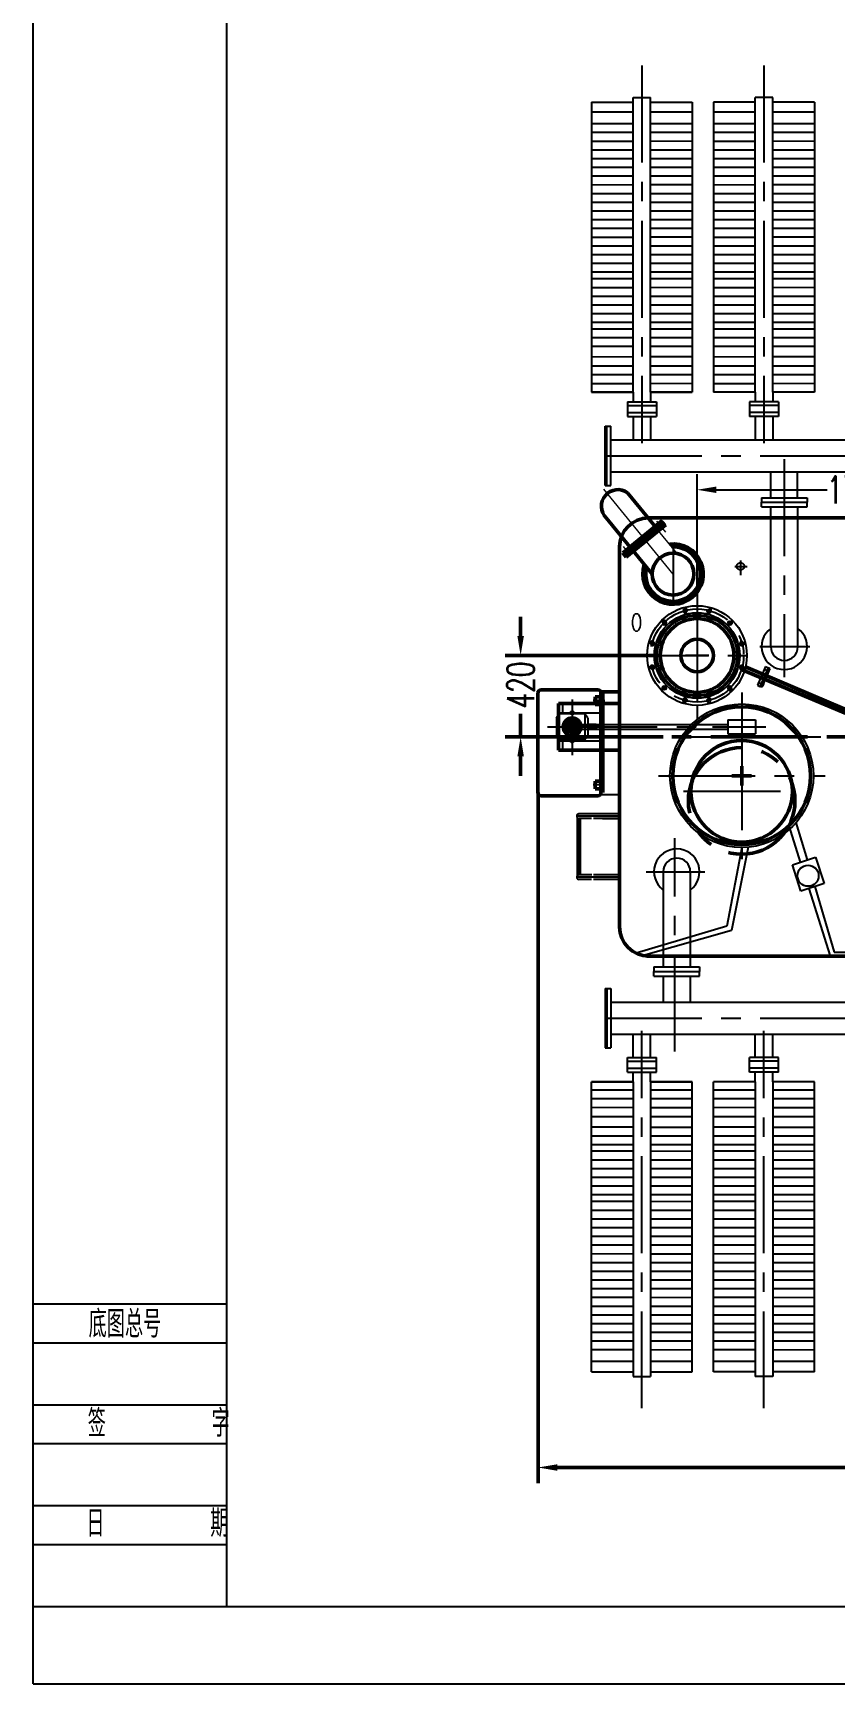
# Model space of a CAD drawing. Header units: inches. Extents: x -283 to 311, y 735 to 1155.
# Drawn here: x -283 to -179.5, y 734.5 to 947.4 of the extents above; entities that cross this region are included whole.
import ezdxf
from ezdxf.enums import TextEntityAlignment as Align

# ---------------------------------------------------------------- set-up
doc = ezdxf.new("R2010")
doc.units = ezdxf.units.IN
doc.header["$LTSCALE"] = 10
for name, pattern in [('ACAD_ISO02W100', [15, 12, -3]), ('CENTER', [2, 1.25, -0.25, 0.25, -0.25]), ('DASHED', [0.75, 0.5, -0.25]), ('DIVIDE', [1.25, 0.5, -0.25, 0, -0.25, 0, -0.25]), ('PHANTOM', [2.5, 1.25, -0.25, 0.25, -0.25, 0.25, -0.25])]:
    doc.linetypes.add(name, pattern=pattern)
for name, color, linetype, lineweight in [('0粗实线层', 7, 'Continuous', 50), ('2中心线层', 1, 'CENTER', 25), ('5文字层', 6, 'Continuous', 25), ('6标注层', 3, 'Continuous', 25), ('tablist', 3, 'Continuous', 25)]:
    doc.layers.add(name, color=color, linetype=linetype, lineweight=lineweight)
for name, color, linetype in [('3', 6, 'PHANTOM'), ('3中心线层', 1, 'CENTER'), ('4', 2, 'Continuous'), ('4虚线层', 6, 'DASHED'), ('5', 3, 'Continuous'), ('6', 4, 'DIVIDE'), ('图框层', 7, 'Continuous')]:
    doc.layers.add(name, color=color, linetype=linetype)
doc.styles.add('PC_TEXTSTYLE', font='txt.shx', dxfattribs={"width": 0.67, "bigfont": 'hztxt.shx'})
doc.styles.get("Standard").update_dxf_attribs({"font": 'txt.shx', "width": 0.67, "bigfont": 'hztxt.shx'})
doc.styles.add('TH_GBDIM', font='txt.shx', dxfattribs={"width": 0.67, "bigfont": 'hztxt.shx'})
doc.dimstyles.new('TH_GBDIM', dxfattribs={"dimtxt": 3.5, "dimasz": 2.5, "dimexe": 2, "dimexo": 0, "dimgap": 1.5, "dimtad": 0, "dimdec": 1, "dimlfac": 40, "dimdsep": 46, "dimtxsty": 'TH_GBDIM', "dimcen": 2.5, "dimclrd": 3, "dimclre": 3, "dimclrt": 6, "dimadec": 0, "dimazin": 2, "dimtfac": 0.714286, "dimtdec": 1, "dimtmove": 0, "dimatfit": 3, "dimfxl": 0, "dimtzin": 0, "dimlwd": -1, "dimlwe": -1, "dimarcsym": 0})

# ---------------------------------------------------------------- blocks, each defined once
blk = doc.blocks.new('*D44')
at = {"layer": '0粗实线层', "color": 3}
for p, q in [((-220.05, 869.61), (-220.05, 872.11)), ((-202.04, 867.11), (-222.05, 867.11)), ((-220.05, 867.11), (-220.05, 867.04)), ((-220.05, 856.61), (-220.05, 859.58)), ((-201.66, 856.61), (-222.05, 856.61)), ((-220.05, 854.11), (-220.05, 851.61))]:
    blk.add_line(p, q, dxfattribs=at)
for points in [[(-220.47, 869.61), (-219.63, 869.61), (-220.05, 867.11)], [(-220.47, 854.11), (-219.63, 854.11), (-220.05, 856.61)]]:
    blk.add_solid(points, dxfattribs=at)
at = {"layer": 'Defpoints', "color": 0}
for p in [(-220.05, 867.11), (-202.04, 867.11), (-201.66, 856.61)]:
    blk.add_point(p, dxfattribs=at)
at = {"layer": '0粗实线层', "color": 6, "insert": (-220.05, 863.31), "char_height": 3.5, "attachment_point": 5, "rotation": 90, "style": 'TH_GBDIM'}
blk.add_mtext('420', dxfattribs=at)
blk = doc.blocks.new('*D57')
at = {"color": 3}
for p, q in [((-197.29, 875.77), (-197.29, 890.48)), ((-154.53, 879.8), (-154.53, 890.48)), ((-194.79, 888.48), (-180.49, 888.48)), ((-157.03, 888.48), (-172.57, 888.48))]:
    blk.add_line(p, q, dxfattribs=at)
for points in [[(-194.79, 888.9), (-194.79, 888.06), (-197.29, 888.48)], [(-157.03, 888.9), (-157.03, 888.06), (-154.53, 888.48)]]:
    blk.add_solid(points, dxfattribs=at)
at = {"layer": 'Defpoints', "color": 0}
for p in [(-154.53, 888.48), (-154.53, 879.8), (-197.29, 875.77)]:
    blk.add_point(p, dxfattribs=at)
at = {"color": 6, "insert": (-176.53, 888.48), "char_height": 3.5, "attachment_point": 5, "style": 'TH_GBDIM'}
blk.add_mtext('1710', dxfattribs=at)
blk = doc.blocks.new('*D103')
at = {"layer": '0粗实线层', "color": 3}
for p, q in [((-217.81, 849.44), (-217.81, 760.42)), ((-39.79, 800.36), (-39.79, 760.42)), ((-215.31, 762.42), (-133, 762.42)), ((-42.29, 762.42), (-124.6, 762.42))]:
    blk.add_line(p, q, dxfattribs=at)
for points in [[(-215.31, 762.84), (-215.31, 762), (-217.81, 762.42)], [(-42.29, 762.84), (-42.29, 762), (-39.79, 762.42)]]:
    blk.add_solid(points, dxfattribs=at)
at = {"layer": 'Defpoints', "color": 0}
for p in [(-217.81, 849.44), (-39.79, 800.36), (-39.79, 762.42)]:
    blk.add_point(p, dxfattribs=at)
at = {"layer": '0粗实线层', "color": 6, "insert": (-128.8, 762.42), "char_height": 3.5, "attachment_point": 5, "style": 'TH_GBDIM'}
blk.add_mtext('7130{}{}', dxfattribs=at)
blk = doc.blocks.new('PC_FJL_BLOCK')
at = {"layer": 'tablist'}
for p, q in [((-25, 39), (0, 39)), ((-25, 34), (0, 34)), ((-25, 26), (0, 26)), ((-25, 21), (0, 21)), ((-25, 13), (0, 13)), ((-25, 8), (0, 8)), ((-25, 0), (0, 0))]:
    blk.add_line(p, q, dxfattribs=at)
at = {"layer": '5文字层', "style": 'PC_TEXTSTYLE', "width": 0.67}
for s, p in [('底图总号', (-17.83, 34.66)), ('签      字', (-17.94, 21.86)), ('日      期', (-18.12, 8.96))]:
    blk.add_text(s, height=3.5, dxfattribs=at).set_placement(p)
at = {"layer": '5文字层', "style": 'PC_TEXTSTYLE', "flags": 8}
for tag, width, p, p2 in [('底图总号', 1.404844, (-23.73, 28.21), (-2.1, 28.06)), ('签字', 2.901308, (-23.73, 15.21), (-2.1, 15.06)), ('日期', 2.839578, (-23.73, 2.21), (-2.1, 2.06))]:
    blk.add_attdef(tag, text='', height=3.5, rotation=359.6134, dxfattribs=dict(at, width=width)).set_placement(p, p2, align=Align.FIT)

msp = doc.modelspace()

# ---------------------------------------------------------------- linework, layer by layer
for p, q in [((-205.5356, 939.0533), (-203.2856, 939.0533)), ((-205.5356, 901.0758), (-205.5356, 939.0533)), ((-203.2856, 901.0758), (-203.2856, 939.0533)), ((-187.5356, 939.0533), (-189.7856, 939.0533)), ((-189.7856, 901.0758), (-189.7856, 939.0533)), ((-187.5356, 901.0758), (-187.5356, 939.0533)), ((-210.9106, 938.4765), (-210.9106, 901.0758)), ((-210.9106, 938.4765), (-205.5356, 938.4765)), ((-210.9106, 937.149), (-210.9106, 901.0758)), ((-205.5356, 937.149), (-210.9106, 937.149)), ((-205.5356, 901.0758), (-205.5356, 937.7258)), ((-203.2856, 938.4765), (-197.9106, 938.4765)), ((-203.2856, 901.0758), (-203.2856, 937.7258)), ((-197.9106, 937.149), (-203.2856, 937.149)), ((-197.9106, 938.4765), (-197.9106, 901.0758)), ((-197.9106, 937.149), (-197.9106, 901.0758)), ((-195.1606, 938.4765), (-195.1606, 901.0758)), ((-189.7856, 938.4765), (-195.1606, 938.4765)), ((-195.1606, 937.149), (-195.1606, 901.0758)), ((-189.7856, 937.149), (-195.1606, 937.149)), ((-189.7856, 901.0758), (-189.7856, 937.7258)), ((-182.1606, 938.4765), (-187.5356, 938.4765)), ((-187.5356, 901.0758), (-187.5356, 937.7258)), ((-182.1606, 937.149), (-187.5356, 937.149)), ((-182.1606, 938.4765), (-182.1606, 901.0758)), ((-182.1606, 937.149), (-182.1606, 901.0758)), ((-205.5347, 935.6521), (-210.9097, 935.649)), ((-205.5341, 934.5271), (-210.9091, 934.524)), ((-205.5341, 934.5271), (-210.9091, 934.524)), ((-197.9106, 935.6565), (-203.2847, 935.6534)), ((-197.9106, 934.5315), (-203.2841, 934.5284)), ((-197.9106, 934.5315), (-203.2841, 934.5284)), ((-189.7847, 935.6521), (-195.1597, 935.649)), ((-189.7841, 934.5271), (-195.1591, 934.524)), ((-189.7841, 934.5271), (-195.1591, 934.524)), ((-182.1606, 935.6565), (-187.5347, 935.6534)), ((-182.1606, 934.5315), (-187.5341, 934.5284)), ((-182.1606, 934.5315), (-187.5341, 934.5284)), ((-205.5334, 933.4021), (-210.9084, 933.399)), ((-205.5334, 933.4021), (-210.9084, 933.399)), ((-197.9106, 933.4065), (-203.2834, 933.4034)), ((-197.9106, 933.4065), (-203.2834, 933.4034)), ((-189.7834, 933.4021), (-195.1584, 933.399)), ((-189.7834, 933.4021), (-195.1584, 933.399)), ((-182.1606, 933.4065), (-187.5334, 933.4034)), ((-182.1606, 933.4065), (-187.5334, 933.4034)), ((-205.5328, 932.2771), (-210.9078, 932.274)), ((-205.5328, 932.2771), (-210.9078, 932.274)), ((-205.5321, 931.1521), (-210.9071, 931.149)), ((-205.5321, 931.1521), (-210.9071, 931.149)), ((-197.9106, 932.2815), (-203.2828, 932.2784)), ((-197.9106, 932.2815), (-203.2828, 932.2784)), ((-197.9106, 931.1565), (-203.2821, 931.1534)), ((-197.9106, 931.1565), (-203.2821, 931.1534)), ((-189.7828, 932.2771), (-195.1578, 932.274)), ((-189.7828, 932.2771), (-195.1578, 932.274)), ((-189.7821, 931.1521), (-195.1571, 931.149)), ((-189.7821, 931.1521), (-195.1571, 931.149)), ((-182.1606, 932.2815), (-187.5328, 932.2784)), ((-182.1606, 932.2815), (-187.5328, 932.2784)), ((-182.1606, 931.1565), (-187.5321, 931.1534)), ((-182.1606, 931.1565), (-187.5321, 931.1534)), ((-205.5315, 930.0271), (-210.9065, 930.024)), ((-205.5315, 930.0271), (-210.9065, 930.024)), ((-205.5308, 928.9021), (-210.9058, 928.899)), ((-205.5308, 928.9021), (-210.9058, 928.899)), ((-197.9106, 930.0315), (-203.2815, 930.0284)), ((-197.9106, 930.0315), (-203.2815, 930.0284)), ((-197.9106, 928.9065), (-203.2808, 928.9034)), ((-197.9106, 928.9065), (-203.2808, 928.9034)), ((-189.7815, 930.0271), (-195.1565, 930.024)), ((-189.7815, 930.0271), (-195.1565, 930.024)), ((-189.7808, 928.9021), (-195.1558, 928.899)), ((-189.7808, 928.9021), (-195.1558, 928.899)), ((-182.1606, 930.0315), (-187.5315, 930.0284)), ((-182.1606, 930.0315), (-187.5315, 930.0284)), ((-182.1606, 928.9065), (-187.5308, 928.9034)), ((-182.1606, 928.9065), (-187.5308, 928.9034)), ((-205.5302, 927.7771), (-210.9052, 927.774)), ((-205.5302, 927.7771), (-210.9052, 927.774)), ((-205.5295, 926.6521), (-210.9045, 926.649)), ((-197.9106, 927.7815), (-203.2802, 927.7784)), ((-197.9106, 927.7815), (-203.2802, 927.7784)), ((-197.9106, 926.6565), (-203.2795, 926.6534)), ((-189.7802, 927.7771), (-195.1552, 927.774)), ((-189.7802, 927.7771), (-195.1552, 927.774)), ((-189.7795, 926.6521), (-195.1545, 926.649)), ((-182.1606, 927.7815), (-187.5302, 927.7784)), ((-182.1606, 927.7815), (-187.5302, 927.7784)), ((-182.1606, 926.6565), (-187.5295, 926.6534)), ((-205.5288, 925.5271), (-210.9038, 925.524)), ((-205.5282, 924.4021), (-210.9032, 924.399)), ((-197.9106, 925.5315), (-203.2788, 925.5284)), ((-197.9106, 924.4065), (-203.2782, 924.4034)), ((-189.7788, 925.5271), (-195.1538, 925.524)), ((-189.7782, 924.4021), (-195.1532, 924.399)), ((-182.1606, 925.5315), (-187.5288, 925.5284)), ((-182.1606, 924.4065), (-187.5282, 924.4034)), ((-205.5275, 923.2771), (-210.9025, 923.274)), ((-205.5269, 922.1521), (-210.9019, 922.149)), ((-197.9106, 923.2815), (-203.2775, 923.2784)), ((-197.9106, 922.1565), (-203.2769, 922.1534)), ((-189.7775, 923.2771), (-195.1525, 923.274)), ((-189.7769, 922.1521), (-195.1519, 922.149)), ((-182.1606, 923.2815), (-187.5275, 923.2784)), ((-182.1606, 922.1565), (-187.5269, 922.1534)), ((-205.5262, 921.0271), (-210.9012, 921.024)), ((-205.5256, 919.9021), (-210.9006, 919.899)), ((-197.9106, 921.0315), (-203.2762, 921.0284)), ((-197.9106, 919.9065), (-203.2756, 919.9034)), ((-189.7762, 921.0271), (-195.1512, 921.024)), ((-189.7756, 919.9021), (-195.1506, 919.899)), ((-182.1606, 921.0315), (-187.5262, 921.0284)), ((-182.1606, 919.9065), (-187.5256, 919.9034)), ((-205.5249, 918.7771), (-210.8999, 918.774)), ((-205.5243, 917.6521), (-210.8993, 917.649)), ((-197.9106, 918.7815), (-203.2749, 918.7784)), ((-197.9106, 917.6565), (-203.2743, 917.6534)), ((-189.7749, 918.7771), (-195.1499, 918.774)), ((-189.7743, 917.6521), (-195.1493, 917.649)), ((-182.1606, 918.7815), (-187.5249, 918.7784)), ((-182.1606, 917.6565), (-187.5243, 917.6534)), ((-205.5236, 916.5271), (-210.8986, 916.524)), ((-205.5231, 915.66), (-210.8981, 915.6569)), ((-197.9106, 916.5315), (-203.2736, 916.5284)), ((-197.9106, 915.6644), (-203.2731, 915.6613)), ((-189.7736, 916.5271), (-195.1486, 916.524)), ((-189.7731, 915.66), (-195.1481, 915.6569)), ((-182.1606, 916.5315), (-187.5236, 916.5284)), ((-182.1606, 915.6644), (-187.5231, 915.6613)), ((-205.5225, 914.535), (-210.8974, 914.5319)), ((-205.5218, 913.41), (-210.8968, 913.4069)), ((-197.9106, 914.5394), (-203.2725, 914.5363)), ((-197.9106, 913.4144), (-203.2718, 913.4113)), ((-189.7725, 914.535), (-195.1474, 914.5319)), ((-189.7718, 913.41), (-195.1468, 913.4069)), ((-182.1606, 914.5394), (-187.5225, 914.5363)), ((-182.1606, 913.4144), (-187.5218, 913.4113)), ((-205.5211, 912.285), (-210.8961, 912.2819)), ((-205.5205, 911.16), (-210.8955, 911.1569)), ((-197.9106, 912.2894), (-203.2711, 912.2863)), ((-197.9106, 911.1644), (-203.2705, 911.1613)), ((-189.7711, 912.285), (-195.1461, 912.2819)), ((-189.7705, 911.16), (-195.1455, 911.1569)), ((-182.1606, 912.2894), (-187.5211, 912.2863)), ((-182.1606, 911.1644), (-187.5205, 911.1613)), ((-205.5198, 910.035), (-210.8948, 910.0319)), ((-205.5193, 909.1939), (-210.8943, 909.1907)), ((-197.9106, 910.0394), (-203.2698, 910.0363)), ((-197.9106, 909.1983), (-203.2693, 909.1952)), ((-189.7698, 910.035), (-195.1448, 910.0319)), ((-189.7693, 909.1939), (-195.1443, 909.1907)), ((-182.1606, 910.0394), (-187.5198, 910.0363)), ((-182.1606, 909.1983), (-187.5193, 909.1952)), ((-205.5187, 908.0689), (-210.8937, 908.0657)), ((-205.518, 906.9439), (-210.893, 906.9407)), ((-197.9106, 908.0733), (-203.2687, 908.0702)), ((-197.9106, 906.9483), (-203.268, 906.9452)), ((-189.7687, 908.0689), (-195.1437, 908.0657)), ((-189.768, 906.9439), (-195.143, 906.9407)), ((-182.1606, 908.0733), (-187.5187, 908.0702)), ((-182.1606, 906.9483), (-187.518, 906.9452)), ((-205.5173, 905.6014), (-210.8923, 905.5983)), ((-197.9106, 905.6058), (-203.2673, 905.6027)), ((-189.7673, 905.6014), (-195.1423, 905.5983)), ((-182.1606, 905.6058), (-187.5173, 905.6027)), ((-205.5166, 904.41), (-210.8916, 904.4069)), ((-205.5159, 903.285), (-210.8909, 903.2819)), ((-197.9106, 904.4144), (-203.2666, 904.4113)), ((-197.9106, 903.2894), (-203.2659, 903.2863)), ((-189.7666, 904.41), (-195.1416, 904.4069)), ((-189.7659, 903.285), (-195.1409, 903.2819)), ((-182.1606, 904.4144), (-187.5166, 904.4113)), ((-182.1606, 903.2894), (-187.5159, 903.2863)), ((-210.9106, 901.0758), (-205.5356, 901.0758)), ((-205.5356, 901.0758), (-210.9106, 901.0758)), ((-205.5356, 901.0758), (-210.9106, 901.0758)), ((-205.5153, 902.16), (-210.8903, 902.1569)), ((-205.5356, 901.0758), (-205.5356, 899.8258)), ((-203.2856, 901.0758), (-197.9106, 901.0758)), ((-203.2856, 901.0758), (-203.2856, 899.8258)), ((-197.9106, 901.0758), (-203.2856, 901.0758)), ((-197.9106, 901.0758), (-203.2856, 901.0758)), ((-197.9106, 902.1644), (-203.2653, 902.1613)), ((-189.7856, 901.0758), (-195.1606, 901.0758)), ((-189.7856, 901.0758), (-195.1606, 901.0758)), ((-189.7856, 901.0758), (-195.1606, 901.0758)), ((-189.7653, 902.16), (-195.1403, 902.1569)), ((-189.7856, 901.0758), (-189.7856, 899.8258)), ((-182.1606, 901.0758), (-187.5356, 901.0758)), ((-187.5356, 901.0758), (-187.5356, 899.8258)), ((-182.1606, 901.0758), (-187.5356, 901.0758)), ((-182.1606, 901.0758), (-187.5356, 901.0758)), ((-182.1606, 902.1644), (-187.5153, 902.1613)), ((-206.2856, 899.8258), (-202.5356, 899.8258)), ((-206.2856, 899.8258), (-206.2856, 897.9258)), ((-206.2856, 899.3258), (-202.5356, 899.3258)), ((-206.2856, 898.4258), (-202.5356, 898.4258)), ((-202.5356, 899.8258), (-202.5356, 897.9258)), ((-186.7856, 899.8258), (-190.5356, 899.8258)), ((-190.5356, 899.8258), (-190.5356, 897.9258)), ((-186.7856, 899.3258), (-190.5356, 899.3258)), ((-186.7856, 898.4258), (-190.5356, 898.4258)), ((-186.7856, 899.8258), (-186.7856, 897.9258)), ((-209.1606, 889.0508), (-209.1606, 896.6758)), ((-209.1606, 896.6758), (-208.4106, 896.6758)), ((-208.9106, 889.0508), (-208.9106, 896.6758)), ((-208.4106, 889.0508), (-208.4106, 896.6758)), ((-206.2856, 897.9258), (-202.5356, 897.9258)), ((-205.5356, 897.9258), (-205.5356, 894.9258)), ((-203.2856, 897.9258), (-203.2856, 894.9258)), ((-186.7856, 897.9258), (-190.5356, 897.9258)), ((-189.7856, 897.9258), (-189.7856, 894.9258)), ((-187.5356, 897.9258), (-187.5356, 894.9258)), ((-208.4106, 894.9258), (-64.7856, 894.9258)), ((-208.4106, 890.8008), (-64.7856, 890.8008)), ((-209.1606, 889.0508), (-208.4106, 889.0508)), ((-188.4448, 865.6796), (-189.5035, 863.2775)), ((-188.1245, 865.5384), (-189.1832, 863.1364)), ((-187.8958, 865.4376), (-188.9544, 863.0355)), ((-188.4448, 865.6796), (-188.1245, 865.5384)), ((-187.8958, 865.4376), (-188.1245, 865.5384)), ((-209.6921, 862.5501), (-209.6921, 849.1876)), ((-189.5035, 863.2775), (-189.1832, 863.1364)), ((-188.9544, 863.0355), (-189.1832, 863.1364)), ((-214.6608, 860.9126), (-207.2856, 860.9126)), ((-214.6608, 860.9126), (-214.6608, 859.575)), ((-215.4358, 859.0376), (-215.0733, 859.575)), ((-215.4358, 859.0376), (-215.4358, 856.7876)), ((-215.0733, 859.575), (-215.0733, 856.2501)), ((-215.0733, 859.575), (-215.0733, 856.2501)), ((-211.7483, 859.575), (-215.0733, 859.575)), ((-213.7094, 857.9126), (-213.8016, 857.9126)), ((-213.7094, 857.9126), (-213.8016, 857.9126)), ((-212.9844, 858.2251), (-213.7094, 858.2251)), ((-211.7483, 859.575), (-211.7483, 856.2501)), ((-211.3858, 859.0376), (-211.7483, 859.575)), ((-211.3858, 859.0376), (-211.3858, 856.7876)), ((-210.2859, 858.2251), (-211.3858, 858.2251)), ((-210.2859, 858.2251), (-210.2859, 857.6001)), ((-215.4358, 856.7876), (-215.0733, 856.2501)), ((-211.7483, 856.2501), (-215.0733, 856.2501)), ((-214.6608, 856.2501), (-214.6608, 854.9126)), ((-212.9844, 857.6001), (-213.7094, 857.6001)), ((-211.3858, 856.7876), (-211.7483, 856.2501)), ((-210.2859, 857.6001), (-211.3858, 857.6001)), ((-214.6608, 854.9126), (-207.2856, 854.9126)), ((-209.6921, 849.1876), (-207.2856, 849.1876)), ((-212.718, 838.7524), (-212.718, 846.1682)), ((-212.2244, 846.6824), (-212.5255, 846.6824)), ((-212.5255, 838.8245), (-212.5255, 846.0961)), ((-212.2244, 846.0961), (-212.5255, 846.0961)), ((-212.333, 838.8245), (-212.333, 846.0961)), ((-210.643, 846.6824), (-212.2244, 846.6824)), ((-210.9246, 846.0961), (-212.2244, 846.0961)), ((-207.2856, 846.6824), (-210.643, 846.6824)), ((-207.2856, 846.0961), (-210.643, 846.0961)), ((-209.4921, 846.097), (-207.2856, 846.097)), ((-185.461, 845.1432), (-183.9773, 840.4665)), ((-184.5315, 845.5715), (-183.1053, 840.7525)), ((-191.5358, 842.3633), (-193.4455, 832.2086)), ((-190.6992, 842.4012), (-192.8372, 831.6423)), ((-184.981, 840.1374), (-182.0072, 841.1125)), ((-182.0072, 841.1125), (-180.8909, 837.7081)), ((-212.2243, 838.8245), (-212.5255, 838.8245)), ((-210.8612, 838.8245), (-212.2243, 838.8245)), ((-207.2856, 838.8245), (-210.643, 838.8245)), ((-183.9019, 836.7208), (-184.981, 840.1374)), ((-212.2243, 838.2383), (-212.5255, 838.2383)), ((-210.8898, 838.2383), (-212.2243, 838.2383)), ((-207.2856, 838.2383), (-210.643, 838.2383)), ((-180.8909, 837.7081), (-183.9019, 836.7208)), ((-182.8939, 837.0513), (-180.1376, 828.3633)), ((-182.088, 837.3156), (-179.5849, 828.8582)), ((-193.4455, 832.2086), (-205.1677, 828.7371)), ((-192.8372, 831.6423), (-204.208, 828.4241)), ((-180.1376, 828.3633), (-64.7856, 828.3633)), ((-179.5849, 828.8582), (-64.7856, 828.8582)), ((-209.1606, 824.1758), (-209.1606, 816.5508)), ((-209.1606, 824.1758), (-208.4106, 824.1758)), ((-208.9106, 824.1758), (-208.9106, 816.5508)), ((-208.4106, 824.1758), (-208.4106, 816.5508)), ((-208.4106, 822.4258), (-64.7856, 822.4258)), ((-208.4106, 818.3008), (-64.7856, 818.3008)), ((-205.5356, 815.3008), (-205.5356, 818.3008)), ((-203.2856, 815.3008), (-203.2856, 818.3008)), ((-189.7856, 815.3008), (-189.7856, 818.3008)), ((-187.5356, 815.3008), (-187.5356, 818.3008)), ((-209.1606, 816.5508), (-208.4106, 816.5508)), ((-206.2856, 815.3008), (-202.5356, 815.3008)), ((-206.2856, 813.4008), (-206.2856, 815.3008)), ((-202.5356, 813.4008), (-202.5356, 815.3008)), ((-186.7856, 815.3008), (-190.5356, 815.3008)), ((-190.5356, 813.4008), (-190.5356, 815.3008)), ((-186.7856, 813.4008), (-186.7856, 815.3008)), ((-206.2856, 814.8008), (-202.5356, 814.8008)), ((-206.2856, 813.9008), (-202.5356, 813.9008)), ((-206.2856, 813.4008), (-202.5356, 813.4008)), ((-206.2856, 813.3987), (-202.5356, 813.3987)), ((-205.5356, 812.1508), (-205.5356, 813.4008)), ((-205.5356, 812.1487), (-205.5356, 813.3987)), ((-203.2856, 812.1508), (-203.2856, 813.4008)), ((-203.2856, 812.1487), (-203.2856, 813.3987)), ((-186.7856, 814.8008), (-190.5356, 814.8008)), ((-186.7856, 813.9008), (-190.5356, 813.9008)), ((-186.7856, 813.4008), (-190.5356, 813.4008)), ((-186.7856, 813.3987), (-190.5356, 813.3987)), ((-189.7856, 812.1508), (-189.7856, 813.4008)), ((-189.7856, 812.1487), (-189.7856, 813.3987)), ((-187.5356, 812.1508), (-187.5356, 813.4008)), ((-187.5356, 812.1487), (-187.5356, 813.3987)), ((-210.9106, 774.7501), (-210.9106, 812.1508)), ((-210.9106, 812.1508), (-205.5356, 812.1508)), ((-210.9106, 774.748), (-210.9106, 812.1487)), ((-210.9106, 812.1487), (-205.5356, 812.1487)), ((-205.5356, 812.1487), (-210.9106, 812.1487)), ((-210.9106, 776.0755), (-210.9106, 812.1487)), ((-205.5356, 812.1487), (-210.9106, 812.1487)), ((-205.5153, 811.0645), (-210.8903, 811.0676)), ((-205.5356, 812.1508), (-205.5356, 774.1733)), ((-205.5356, 812.1487), (-205.5356, 774.1712)), ((-205.5356, 812.1487), (-205.5356, 775.4987)), ((-203.2856, 812.1508), (-197.9106, 812.1508)), ((-203.2856, 812.1508), (-203.2856, 774.1733)), ((-203.2856, 812.1487), (-197.9106, 812.1487)), ((-203.2856, 812.1487), (-203.2856, 774.1712)), ((-197.9106, 812.1487), (-203.2856, 812.1487)), ((-197.9106, 812.1487), (-203.2856, 812.1487)), ((-203.2856, 812.1487), (-203.2856, 775.4987)), ((-197.9106, 811.0601), (-203.2653, 811.0632)), ((-197.9106, 774.7501), (-197.9106, 812.1508)), ((-197.9106, 774.748), (-197.9106, 812.1487)), ((-197.9106, 776.0755), (-197.9106, 812.1487)), ((-195.1606, 774.7501), (-195.1606, 812.1508)), ((-189.7856, 812.1508), (-195.1606, 812.1508)), ((-195.1606, 774.748), (-195.1606, 812.1487)), ((-189.7856, 812.1487), (-195.1606, 812.1487)), ((-189.7856, 812.1487), (-195.1606, 812.1487)), ((-195.1606, 776.0755), (-195.1606, 812.1487)), ((-189.7856, 812.1487), (-195.1606, 812.1487)), ((-189.7653, 811.0645), (-195.1403, 811.0676)), ((-189.7856, 812.1508), (-189.7856, 774.1733)), ((-189.7856, 812.1487), (-189.7856, 774.1712)), ((-189.7856, 812.1487), (-189.7856, 775.4987)), ((-182.1606, 812.1508), (-187.5356, 812.1508)), ((-187.5356, 812.1508), (-187.5356, 774.1733)), ((-182.1606, 812.1487), (-187.5356, 812.1487)), ((-187.5356, 812.1487), (-187.5356, 774.1712)), ((-182.1606, 812.1487), (-187.5356, 812.1487)), ((-182.1606, 812.1487), (-187.5356, 812.1487)), ((-187.5356, 812.1487), (-187.5356, 775.4987)), ((-182.1606, 811.0601), (-187.5153, 811.0632)), ((-182.1606, 774.7501), (-182.1606, 812.1508)), ((-182.1606, 774.748), (-182.1606, 812.1487)), ((-182.1606, 776.0755), (-182.1606, 812.1487)), ((-205.5159, 809.9395), (-210.8909, 809.9426)), ((-197.9106, 809.9351), (-203.2659, 809.9382)), ((-189.7659, 809.9395), (-195.1409, 809.9426)), ((-182.1606, 809.9351), (-187.5159, 809.9382)), ((-205.5173, 807.6231), (-210.8923, 807.6262)), ((-205.5166, 808.8145), (-210.8916, 808.8176)), ((-197.9106, 807.6187), (-203.2673, 807.6218)), ((-197.9106, 808.8101), (-203.2666, 808.8132)), ((-189.7673, 807.6231), (-195.1423, 807.6262)), ((-189.7666, 808.8145), (-195.1416, 808.8176)), ((-182.1606, 807.6187), (-187.5173, 807.6218)), ((-182.1606, 808.8101), (-187.5166, 808.8132)), ((-205.5187, 805.1556), (-210.8937, 805.1587)), ((-205.518, 806.2806), (-210.893, 806.2837)), ((-197.9106, 805.1512), (-203.2687, 805.1543)), ((-197.9106, 806.2762), (-203.268, 806.2793)), ((-189.7687, 805.1556), (-195.1437, 805.1587)), ((-189.768, 806.2806), (-195.143, 806.2837)), ((-182.1606, 805.1512), (-187.5187, 805.1543)), ((-182.1606, 806.2762), (-187.518, 806.2793)), ((-205.5198, 803.1895), (-210.8948, 803.1926)), ((-205.5193, 804.0306), (-210.8943, 804.0337)), ((-197.9106, 803.1851), (-203.2698, 803.1882)), ((-197.9106, 804.0262), (-203.2693, 804.0293)), ((-189.7698, 803.1895), (-195.1448, 803.1926)), ((-189.7693, 804.0306), (-195.1443, 804.0337)), ((-182.1606, 803.1851), (-187.5198, 803.1882)), ((-182.1606, 804.0262), (-187.5193, 804.0293)), ((-205.5211, 800.9395), (-210.8961, 800.9426)), ((-205.5205, 802.0645), (-210.8955, 802.0676)), ((-197.9106, 800.9351), (-203.2711, 800.9382)), ((-197.9106, 802.0601), (-203.2705, 802.0632)), ((-189.7711, 800.9395), (-195.1461, 800.9426)), ((-189.7705, 802.0645), (-195.1455, 802.0676)), ((-182.1606, 800.9351), (-187.5211, 800.9382)), ((-182.1606, 802.0601), (-187.5205, 802.0632)), ((-205.5225, 798.6895), (-210.8974, 798.6926)), ((-205.5218, 799.8145), (-210.8968, 799.8176)), ((-197.9106, 798.6851), (-203.2725, 798.6882)), ((-197.9106, 799.8101), (-203.2718, 799.8132)), ((-189.7725, 798.6895), (-195.1474, 798.6926)), ((-189.7718, 799.8145), (-195.1468, 799.8176)), ((-182.1606, 798.6851), (-187.5225, 798.6882)), ((-182.1606, 799.8101), (-187.5218, 799.8132)), ((-205.5236, 796.6974), (-210.8986, 796.7005)), ((-205.5231, 797.5645), (-210.8981, 797.5676)), ((-197.9106, 796.6929), (-203.2736, 796.6961)), ((-197.9106, 797.5601), (-203.2731, 797.5632)), ((-189.7736, 796.6974), (-195.1486, 796.7005)), ((-189.7731, 797.5645), (-195.1481, 797.5676)), ((-182.1606, 796.6929), (-187.5236, 796.6961)), ((-182.1606, 797.5601), (-187.5231, 797.5632)), ((-205.5249, 794.4474), (-210.8999, 794.4505)), ((-205.5243, 795.5724), (-210.8993, 795.5755)), ((-197.9106, 794.4429), (-203.2749, 794.4461)), ((-197.9106, 795.5679), (-203.2743, 795.5711)), ((-189.7749, 794.4474), (-195.1499, 794.4505)), ((-189.7743, 795.5724), (-195.1493, 795.5755)), ((-182.1606, 794.4429), (-187.5249, 794.4461)), ((-182.1606, 795.5679), (-187.5243, 795.5711)), ((-205.5262, 792.1974), (-210.9012, 792.2005)), ((-205.5256, 793.3224), (-210.9006, 793.3255)), ((-197.9106, 792.1929), (-203.2762, 792.1961)), ((-197.9106, 793.3179), (-203.2756, 793.3211)), ((-189.7762, 792.1974), (-195.1512, 792.2005)), ((-189.7756, 793.3224), (-195.1506, 793.3255)), ((-182.1606, 792.1929), (-187.5262, 792.1961)), ((-182.1606, 793.3179), (-187.5256, 793.3211)), ((-205.5275, 789.9474), (-210.9025, 789.9505)), ((-205.5269, 791.0724), (-210.9019, 791.0755)), ((-197.9106, 789.9429), (-203.2775, 789.9461)), ((-197.9106, 791.0679), (-203.2769, 791.0711)), ((-189.7775, 789.9474), (-195.1525, 789.9505)), ((-189.7769, 791.0724), (-195.1519, 791.0755)), ((-182.1606, 789.9429), (-187.5275, 789.9461)), ((-182.1606, 791.0679), (-187.5269, 791.0711)), ((-205.5288, 787.6974), (-210.9038, 787.7005)), ((-205.5282, 788.8224), (-210.9032, 788.8255)), ((-197.9106, 787.6929), (-203.2788, 787.6961)), ((-197.9106, 788.8179), (-203.2782, 788.8211)), ((-189.7788, 787.6974), (-195.1538, 787.7005)), ((-189.7782, 788.8224), (-195.1532, 788.8255)), ((-182.1606, 787.6929), (-187.5288, 787.6961)), ((-182.1606, 788.8179), (-187.5282, 788.8211)), ((-205.5295, 786.5724), (-210.9045, 786.5755)), ((-197.9106, 786.5679), (-203.2795, 786.5711)), ((-189.7795, 786.5724), (-195.1545, 786.5755)), ((-182.1606, 786.5679), (-187.5295, 786.5711)), ((-205.5308, 784.3224), (-210.9058, 784.3255)), ((-205.5308, 784.3224), (-210.9058, 784.3255)), ((-205.5302, 785.4474), (-210.9052, 785.4505)), ((-205.5302, 785.4474), (-210.9052, 785.4505)), ((-197.9106, 784.3179), (-203.2808, 784.3211)), ((-197.9106, 784.3179), (-203.2808, 784.3211)), ((-197.9106, 785.4429), (-203.2802, 785.4461)), ((-197.9106, 785.4429), (-203.2802, 785.4461)), ((-189.7808, 784.3224), (-195.1558, 784.3255)), ((-189.7808, 784.3224), (-195.1558, 784.3255)), ((-189.7802, 785.4474), (-195.1552, 785.4505)), ((-189.7802, 785.4474), (-195.1552, 785.4505)), ((-182.1606, 784.3179), (-187.5308, 784.3211)), ((-182.1606, 784.3179), (-187.5308, 784.3211)), ((-182.1606, 785.4429), (-187.5302, 785.4461)), ((-182.1606, 785.4429), (-187.5302, 785.4461)), ((-205.5321, 782.0724), (-210.9071, 782.0755)), ((-205.5321, 782.0724), (-210.9071, 782.0755)), ((-205.5315, 783.1974), (-210.9065, 783.2005)), ((-205.5315, 783.1974), (-210.9065, 783.2005)), ((-197.9106, 782.0679), (-203.2821, 782.0711)), ((-197.9106, 782.0679), (-203.2821, 782.0711)), ((-197.9106, 783.1929), (-203.2815, 783.1961)), ((-197.9106, 783.1929), (-203.2815, 783.1961)), ((-189.7821, 782.0724), (-195.1571, 782.0755)), ((-189.7821, 782.0724), (-195.1571, 782.0755)), ((-189.7815, 783.1974), (-195.1565, 783.2005)), ((-189.7815, 783.1974), (-195.1565, 783.2005)), ((-182.1606, 782.0679), (-187.5321, 782.0711)), ((-182.1606, 782.0679), (-187.5321, 782.0711)), ((-182.1606, 783.1929), (-187.5315, 783.1961)), ((-182.1606, 783.1929), (-187.5315, 783.1961)), ((-205.5334, 779.8224), (-210.9084, 779.8255)), ((-205.5334, 779.8224), (-210.9084, 779.8255)), ((-205.5328, 780.9474), (-210.9078, 780.9505)), ((-205.5328, 780.9474), (-210.9078, 780.9505)), ((-197.9106, 779.8179), (-203.2834, 779.8211)), ((-197.9106, 779.8179), (-203.2834, 779.8211)), ((-197.9106, 780.9429), (-203.2828, 780.9461)), ((-197.9106, 780.9429), (-203.2828, 780.9461)), ((-189.7834, 779.8224), (-195.1584, 779.8255)), ((-189.7834, 779.8224), (-195.1584, 779.8255)), ((-189.7828, 780.9474), (-195.1578, 780.9505)), ((-189.7828, 780.9474), (-195.1578, 780.9505)), ((-182.1606, 779.8179), (-187.5334, 779.8211)), ((-182.1606, 779.8179), (-187.5334, 779.8211)), ((-182.1606, 780.9429), (-187.5328, 780.9461)), ((-182.1606, 780.9429), (-187.5328, 780.9461)), ((-205.5347, 777.5724), (-210.9097, 777.5755)), ((-205.5341, 778.6974), (-210.9091, 778.7005)), ((-205.5341, 778.6974), (-210.9091, 778.7005)), ((-197.9106, 777.5679), (-203.2847, 777.5711)), ((-197.9106, 778.6929), (-203.2841, 778.6961)), ((-197.9106, 778.6929), (-203.2841, 778.6961)), ((-189.7847, 777.5724), (-195.1597, 777.5755)), ((-189.7841, 778.6974), (-195.1591, 778.7005)), ((-189.7841, 778.6974), (-195.1591, 778.7005)), ((-182.1606, 777.5679), (-187.5347, 777.5711)), ((-182.1606, 778.6929), (-187.5341, 778.6961)), ((-182.1606, 778.6929), (-187.5341, 778.6961)), ((-205.5356, 776.0755), (-210.9106, 776.0755)), ((-197.9106, 776.0755), (-203.2856, 776.0755)), ((-189.7856, 776.0755), (-195.1606, 776.0755)), ((-182.1606, 776.0755), (-187.5356, 776.0755)), ((-210.9106, 774.7501), (-205.5356, 774.7501)), ((-210.9106, 774.748), (-205.5356, 774.748)), ((-205.5356, 774.1733), (-203.2856, 774.1733)), ((-205.5356, 774.1712), (-203.2856, 774.1712)), ((-203.2856, 774.7501), (-197.9106, 774.7501)), ((-203.2856, 774.748), (-197.9106, 774.748)), ((-189.7856, 774.7501), (-195.1606, 774.7501)), ((-189.7856, 774.748), (-195.1606, 774.748)), ((-187.5356, 774.1733), (-189.7856, 774.1733)), ((-187.5356, 774.1712), (-189.7856, 774.1712)), ((-182.1606, 774.7501), (-187.5356, 774.7501)), ((-182.1606, 774.748), (-187.5356, 774.748))]:
    msp.add_line(p, q)
at = {"lineweight": 0}
for p, q in [((-201.3175, 883.967), (-201.5452, 884.2458)), ((-199.838, 880.2585), (-202.2469, 883.2079))]:
    msp.add_line(p, q, dxfattribs=at)
at = {"color": 0}
for p, q in [((-209.6921, 862.5501), (-207.2856, 862.5501)), ((-209.4921, 862.3501), (-207.2856, 862.3501)), ((-213.4108, 858.2251), (-193.3216, 858.2251)), ((-193.3216, 858.8028), (-193.3216, 857.0224)), ((-193.3216, 858.8028), (-189.7499, 858.8028)), ((-193.3216, 858.8028), (-193.3216, 857.0224)), ((-193.3216, 858.8028), (-189.7499, 858.8028)), ((-189.7499, 858.8028), (-189.7499, 857.0224)), ((-189.7499, 858.7403), (-189.7499, 857.0224)), ((-213.4108, 857.6001), (-193.3216, 857.6001)), ((-193.3216, 857.0224), (-189.7499, 857.0224)), ((-193.3216, 857.0224), (-189.7499, 857.0224))]:
    msp.add_line(p, q, dxfattribs=at)
at = {"color": 3}
for p, q in [((-214.6608, 857.9126), (-212.1608, 857.9126)), ((-214.2858, 857.9126), (-212.5358, 857.9126)), ((-213.4697, 857.9126), (-213.3797, 857.9126)), ((-213.4108, 856.6626), (-213.4108, 859.1626)), ((-213.4108, 857.0376), (-213.4108, 858.7876))]:
    msp.add_line(p, q, dxfattribs=at)
for centre, radius in [((-197.2856, 867.1133), 6.425), ((-198.8385, 872.9088), 0.2), ((-195.7327, 872.9088), 0.2), ((-197.2856, 867.1133), 5.125), ((-201.5282, 871.3559), 0.2), ((-193.043, 871.3559), 0.2), ((-203.0812, 868.6662), 0.2), ((-191.4901, 868.6662), 0.2), ((-203.0812, 865.5604), 0.2), ((-191.4901, 865.5604), 0.2), ((-201.5282, 862.8706), 0.2), ((-193.043, 862.8706), 0.2), ((-198.8385, 861.3177), 0.2), ((-195.7327, 861.3177), 0.2), ((-213.4108, 857.9126), 1), ((-213.4108, 859.7251), 0.225), ((-213.4108, 856.1001), 0.225), ((-182.9709, 838.7146), 1.3614)]:
    msp.add_circle(centre, radius)
at = {"ltscale": 10}
msp.add_circle((-191.5358, 851.6133), 9.25, dxfattribs=at)
for centre in [(-212.5255, 846.3893), (-212.5255, 838.5314)]:
    msp.add_arc(centre, 0.2931, 90, 270)
at = {"layer": '0粗实线层', "color": 0}
for p, q in [((-202.7023, 883.7656), (-206.2467, 888.1053)), ((-209.0091, 884.8481), (-205.9552, 881.1089)), ((-201.7729, 884.5246), (-206.8846, 880.3498)), ((-201.5452, 884.2458), (-206.6569, 880.071)), ((-206.4291, 879.7922), (-201.3175, 883.967)), ((-63.2856, 884.8633), (-203.7856, 884.8633)), ((-207.2856, 881.1133), (-207.2856, 844.3633)), ((-206.6569, 880.071), (-206.8846, 880.3498)), ((-206.4291, 879.7922), (-206.6569, 880.071)), ((-203.0908, 877.6018), (-205.4998, 880.5512)), ((-191.4605, 865.2778), (-172.345, 857.2383)), ((-207.2856, 832.1133), (-207.2856, 844.3633)), ((-63.2856, 828.3633), (-203.7856, 828.3633)), ((-203.5356, 828.3633), (-194.2856, 828.3633))]:
    msp.add_line(p, q, dxfattribs=at)
at = {"layer": '0粗实线层'}
for p, q in [((-191.024, 865.6735), (-171.2502, 857.2383)), ((-217.8108, 849.4376), (-217.8108, 862.2876)), ((-210.0858, 862.6876), (-217.4108, 862.6876)), ((-209.6858, 849.4376), (-209.6858, 862.2876)), ((-209.4608, 849.4376), (-209.4608, 862.2876)), ((-215.1608, 854.9126), (-215.1608, 860.9126)), ((-215.1608, 860.9126), (-207.2858, 860.9126)), ((-210.4358, 860.8001), (-210.4358, 861.8001)), ((-209.6858, 861.8001), (-210.4358, 861.8001)), ((-209.6858, 860.8001), (-210.4358, 860.8001)), ((-207.2858, 860.9126), (-207.2858, 854.9126)), ((-207.2858, 854.9126), (-215.1608, 854.9126)), ((-210.4358, 849.9251), (-210.4358, 850.9251)), ((-209.6858, 850.9251), (-210.4358, 850.9251)), ((-209.6858, 849.9251), (-210.4358, 849.9251)), ((-210.0858, 849.0376), (-217.4108, 849.0376))]:
    msp.add_line(p, q, dxfattribs=at)
at = {"layer": '0粗实线层', "color": 1, "linetype": 'CENTER'}
msp.add_line((-63.0358, 856.6133), (-203.5358, 856.6133), dxfattribs=at)
at = {"layer": '0粗实线层', "color": 3}
for p, q in [((-192.7858, 851.6133), (-190.2858, 851.6133)), ((-191.5358, 850.3633), (-191.5358, 852.8633))]:
    msp.add_line(p, q, dxfattribs=at)
at = {"layer": '0粗实线层', "color": 0}
for centre, radius in [((-200.3906, 877.6125), 2.6999), ((-197.2856, 867.1133), 2.0962)]:
    msp.add_circle(centre, radius, dxfattribs=at)
at = {"layer": '0粗实线层'}
for centre, radius in [((-197.2856, 867.1133), 4.75), ((-213.4108, 857.9126), 1.15), ((-213.4108, 857.9316), 0.625), ((-213.4108, 857.9126), 0.3125), ((-191.5358, 849.6126), 6.55)]:
    msp.add_circle(centre, radius, dxfattribs=at)
at = {"layer": '0粗实线层', "color": 1}
msp.add_circle((-191.5358, 851.6133), 8.875, dxfattribs=at)
at = {"layer": '0粗实线层', "color": 1, "linetype": 'CENTER'}
msp.add_circle((-191.5356, 848.3626), 6.875, dxfattribs=at)
at = {"layer": '0粗实线层', "color": 0}
for centre, radius, start, end in [((-207.4865, 886.3568), 2.1435, 54.66147, 224.737451), ((-203.5356, 881.1133), 3.75, 90, 180), ((-200.3906, 877.6125), 3.8999, 161.786932, 96.62898), ((-200.3906, 877.6125), 3.5249, 165.768626, 92.637135), ((-203.5356, 832.1133), 3.75, 180, 270)]:
    msp.add_arc(centre, radius, start, end, dxfattribs=at)
at = {"layer": '0粗实线层'}
for centre, start, end in [((-217.4108, 862.2876), 90, 180), ((-210.0858, 862.2876), 0, 90), ((-217.4108, 849.4376), 180, 270), ((-210.0858, 849.4376), 270, 0)]:
    msp.add_arc(centre, 0.4, start, end, dxfattribs=at)
at = {"layer": '2中心线层'}
for p, q in [((-204.4106, 943.1708), (-204.4106, 894.5016)), ((-188.6606, 943.1708), (-188.6606, 894.5016)), ((-209.1606, 892.8633), (-57.9106, 892.8633)), ((-200.3888, 881.3065), (-200.3931, 873.915)), ((-197.2856, 875.7736), (-197.2856, 858.7826)), ((-198.9325, 873.2597), (-198.7328, 872.5144)), ((-195.6387, 873.2597), (-195.8384, 872.5144)), ((-201.7851, 871.6128), (-201.2395, 871.0671)), ((-192.7861, 871.6128), (-193.3317, 871.0671)), ((-203.432, 868.7602), (-202.6867, 868.5605)), ((-191.1392, 868.7602), (-191.8845, 868.5605)), ((-203.432, 865.4663), (-202.6867, 865.6661)), ((-191.1392, 865.4663), (-191.8845, 865.6661)), ((-201.7851, 862.6138), (-201.2395, 863.1594)), ((-192.7861, 862.6138), (-193.3317, 863.1594)), ((-191.5358, 862.3633), (-191.5358, 840.8633)), ((-213.4108, 861.4565), (-213.4108, 854.2745)), ((-213.4108, 861.1001), (-213.4108, 854.7251)), ((-209.2756, 861.3001), (-210.7149, 861.3001)), ((-209.2616, 861.3001), (-210.701, 861.3001)), ((-210.4755, 861.3001), (-209.19, 861.3001)), ((-216.5983, 857.9126), (-210.2233, 857.9126)), ((-215.9473, 857.9126), (-212.5385, 857.9126)), ((-215.44, 857.9126), (-212.0311, 857.9126)), ((-215.1292, 859.7251), (-209.9197, 859.7251)), ((-215.0814, 857.9126), (-207.4355, 857.9126)), ((-215.0675, 857.9126), (-207.4216, 857.9126)), ((-214.9213, 857.9126), (-194.2309, 857.9126)), ((-209.6997, 857.9126), (-214.8046, 857.9126)), ((-209.6858, 857.9126), (-214.7907, 857.9126)), ((-213.4108, 859.2233), (-213.4108, 856.6781)), ((-213.4108, 859.2042), (-213.4108, 856.6591)), ((-213.4108, 856.8053), (-213.4108, 858.9702)), ((-195.3115, 857.9126), (-188.4069, 857.9126)), ((-215.1292, 856.1001), (-209.9059, 856.1001)), ((-191.5358, 857.1126), (-191.5358, 842.1126)), ((-202.2858, 851.6133), (-180.7858, 851.6133)), ((-209.2616, 850.4251), (-210.701, 850.4251)), ((-199.0358, 849.6126), (-184.0358, 849.6126)), ((-207.2856, 838.5314), (-212.8186, 838.5314)), ((-209.1606, 820.3633), (-57.9106, 820.3633)), ((-204.4106, 770.0557), (-204.4106, 818.725)), ((-188.6606, 770.0557), (-188.6606, 818.725))]:
    msp.add_line(p, q, dxfattribs=at)
msp.add_circle((-197.2856, 867.1133), 6, dxfattribs=at)
at = {"layer": '3'}
for p, q in [((-197.2856, 873.6133), (-197.2856, 860.6133)), ((-208.3154, 867.1133), (-190.7856, 867.1133)), ((-182.7319, 868.2383), (-189.2128, 868.2383)), ((-198.8154, 856.6133), (-43.6789, 856.6133))]:
    msp.add_line(p, q, dxfattribs=at)
at = {"layer": '3中心线层'}
for p, q in [((-186.0357, 892.4275), (-186.0357, 864.3038)), ((-200.3909, 881.3065), (-200.3909, 873.915)), ((-191.6878, 879.3761), (-191.6878, 877.4719)), ((-192.3986, 878.6078), (-190.8418, 878.6078)), ((-197.2856, 868.6133), (-197.2856, 865.6133)), ((-195.7856, 867.1133), (-198.7856, 867.1133)), ((-188.6881, 865.377), (-187.933, 865.0442)), ((-189.4443, 863.6613), (-188.6524, 863.3122)), ((-215.1666, 857.9126), (-211.7578, 857.9126)), ((-215.1152, 857.9126), (-211.7063, 857.9126)), ((-215.1152, 857.9126), (-211.7063, 857.9126)), ((-213.4108, 858.7063), (-213.4108, 857.1188)), ((-207.2856, 846.3893), (-212.8186, 846.3893)), ((-200.1606, 816.049), (-200.1606, 843.5529)), ((-203.8491, 839.2383), (-196.305, 839.2383))]:
    msp.add_line(p, q, dxfattribs=at)
at = {"layer": '3中心线层', "color": 1, "linetype": 'ACAD_ISO02W100', "lineweight": 0}
for p, q in [((-200.3909, 877.6158), (-209.3358, 888.5678)), ((-205.8244, 880.0003), (-206.7649, 881.1518))]:
    msp.add_line(p, q, dxfattribs=at)
at = {"layer": '4', "color": 1, "linetype": 'ACAD_ISO02W100', "lineweight": 0}
msp.add_line((-201.3275, 883.0308), (-202.4672, 884.4262), dxfattribs=at)
at = {"layer": '4', "color": 0, "lineweight": 0}
msp.add_line((-201.5452, 884.2458), (-201.7729, 884.5246), dxfattribs=at)
at = {"layer": '4'}
msp.add_line((-213.7094, 858.2251), (-213.7094, 857.6001), dxfattribs=at)
msp.add_line((-213.7094, 858.2251), (-213.7094, 857.6001), dxfattribs=at)
at = {"layer": '4虚线层'}
msp.add_line((-213.4108, 858.7063), (-213.4108, 857.1188), dxfattribs=at)
msp.add_circle((-213.4108, 857.9126), 0.7937, dxfattribs=at)
at = {"layer": '5', "color": 0}
for p, q in [((-187.7857, 887.4633), (-187.7857, 890.8008)), ((-184.3503, 887.4633), (-184.3503, 890.8008)), ((-188.9732, 887.4633), (-183.0982, 887.4633)), ((-188.9732, 887.4633), (-188.9732, 886.8633)), ((-188.9732, 886.2633), (-188.9732, 886.8633)), ((-188.9732, 886.8633), (-183.0982, 886.8633)), ((-188.9732, 886.8633), (-183.0982, 886.8633)), ((-188.9732, 886.2633), (-183.0982, 886.2633)), ((-187.7857, 868.2383), (-187.7857, 886.2633)), ((-184.2857, 868.2383), (-184.2857, 886.2633)), ((-183.0982, 887.4633), (-183.0982, 886.8633)), ((-183.0982, 886.2633), (-183.0982, 886.8633)), ((-201.6606, 839.2383), (-201.6606, 826.9633)), ((-198.1606, 839.2383), (-198.1606, 826.9633)), ((-202.8481, 826.9633), (-196.9731, 826.9633)), ((-202.8481, 826.9633), (-202.8481, 826.3633)), ((-202.8481, 826.3633), (-196.9731, 826.3633)), ((-202.8481, 825.7633), (-202.8481, 826.3633)), ((-202.8481, 826.3633), (-196.9731, 826.3633)), ((-196.9731, 826.9633), (-196.9731, 826.3633)), ((-196.9731, 825.7633), (-196.9731, 826.3633)), ((-202.8481, 825.7633), (-196.9731, 825.7633)), ((-201.6606, 825.7633), (-201.6606, 822.4258)), ((-201.6606, 825.7633), (-201.6606, 822.4258)), ((-198.1606, 825.7633), (-198.1606, 822.4258))]:
    msp.add_line(p, q, dxfattribs=at)
for centre, radius, start, end in [((-186.0357, 868.2383), 2.9375, 126.565737, 53.434263), ((-186.0357, 868.2383), 1.75, 180, 0), ((-199.9106, 839.2383), 2.9375, 306.565737, 233.434263), ((-199.9106, 839.2383), 1.75, 0, 180)]:
    msp.add_arc(centre, radius, start, end, dxfattribs=at)
at = {"layer": '5文字层'}
msp.add_line((-212.1858, 854.9126), (-213.4108, 854.9126), dxfattribs=at)
at = {"layer": '6'}
msp.add_circle((-191.6878, 878.6078), 0.475, dxfattribs=at)
at = {"layer": '6标注层'}
for radius in [5.5161, 5.2875]:
    msp.add_circle((-197.2856, 867.1133), radius, dxfattribs=at)
for centre, start, end in [((-198.8385, 872.9088), 196.356579, 105), ((-195.7327, 872.9088), 166.356579, 75), ((-201.5282, 871.3559), 226.356579, 135), ((-193.043, 871.3559), 136.356579, 45), ((-203.0812, 868.6662), 256.356579, 165), ((-191.4901, 868.6662), 106.356579, 15), ((-203.0812, 865.5604), 286.356579, 195), ((-191.4901, 865.5604), 76.356579, 345), ((-201.5282, 862.8706), 316.356579, 225), ((-193.043, 862.8706), 46.356579, 315), ((-198.8385, 861.3177), 346.356579, 255), ((-195.7327, 861.3177), 16.356579, 285)]:
    msp.add_arc(centre, 0.2841, start, end, dxfattribs=at)
at = {"layer": 'tablist'}
for q in [(-282.9552, 1154.5105), (311.0448, 734.5105)]:
    msp.add_line((-282.9552, 734.5105), q, dxfattribs=at)
at = {"layer": '图框层'}
for q in [(-257.9552, 1144.5105), (301.0448, 744.5105)]:
    msp.add_line((-257.9552, 744.5105), q, dxfattribs=at)

# ---------------------------------------------------------------- block references
msp.add_blockref('PC_FJL_BLOCK', (-257.9552, 744.5105), dxfattribs=at)

# ---------------------------------------------------------------- texts
at = {"layer": '5文字层', "lineweight": 0, "width": 0.67}
msp.add_text('O', height=2.25, dxfattribs=at).set_placement((-205.8007, 870.254))

# ---------------------------------------------------------------- dimensions: what is measured, and where the dimension line sits
dim = msp.add_linear_dim(base=(-154.5344, 888.4803), p1=(-197.2856, 875.7736), p2=(-154.5344, 879.8008), dimstyle='TH_GBDIM')
dim.commit()
dim.dimension.update_dxf_attribs({"geometry": '*D57', "text_midpoint": (-176.5293, 888.4803), "dimtype": 160})
at = {"layer": '0粗实线层'}
dim = msp.add_linear_dim(base=(-220.051, 867.1133), p1=(-201.6606, 856.6133), p2=(-202.0356, 867.1133), angle=90, dimstyle='TH_GBDIM', dxfattribs=at)
dim.commit()
dim.dimension.update_dxf_attribs({"geometry": '*D44', "text_midpoint": (-220.051, 863.3109), "dimtype": 160})
dim = msp.add_linear_dim(base=(-39.7856, 762.4212), p1=(-217.8108, 849.4376), p2=(-39.7856, 800.3622), text='7130{}{}', dimstyle='TH_GBDIM', override={"dimgap": 1.5, "dimtad": 0, "dimjust": 0, "dimdec": 1, "dimlfac": 39.999999, "dimse1": 0, "dimse2": 0, "dimsd1": 0, "dimsd2": 0}, dxfattribs=at)
dim.commit()
dim.dimension.update_dxf_attribs({"geometry": '*D103', "text_midpoint": (-128.7982, 762.4212)})

doc.saveas('drawing.dxf')
